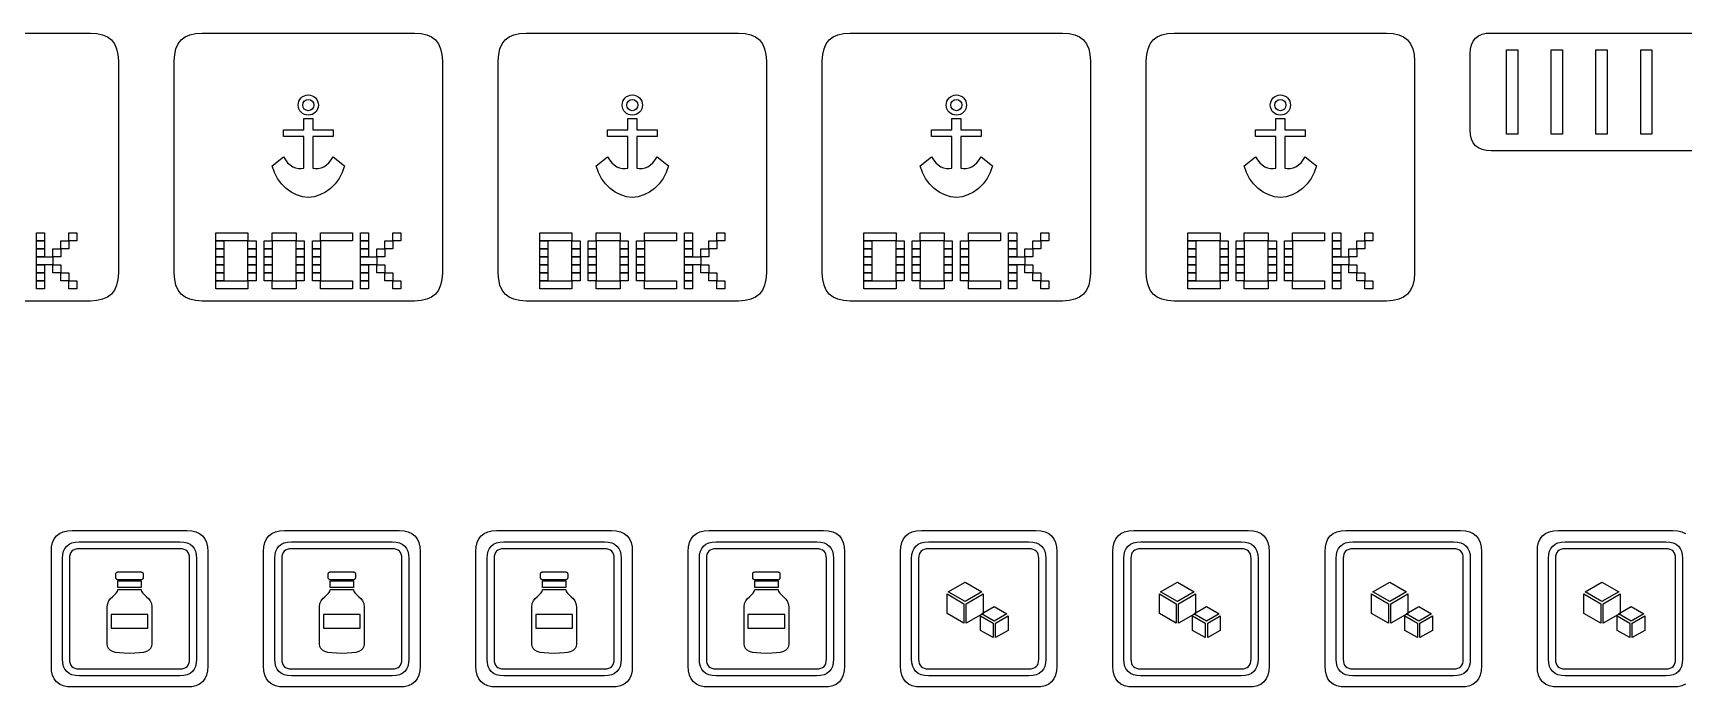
# Model space of a CAD drawing. Extents: x 4 to 296, y 4 to 595.
# Drawn here: x 63.5 to 181.7, y 461.3 to 508.1 of the extents above; entities that cross this region are included whole.
import ezdxf

# ---------------------------------------------------------------- set-up
doc = ezdxf.new("R2010")
doc.units = 0
doc.layers.add('CUT', color=1, linetype='CONTINUOUS')
doc.layers.add('RASTER', color=7, linetype='CONTINUOUS')

msp = doc.modelspace()

# ---------------------------------------------------------------- linework, layer by layer
at = {"layer": 'CUT'}
for points in [[(52.4, 508.148), (67.6, 508.148), (68.069, 508.117), (68.475, 508.023), (68.819, 507.867), (69.1, 507.648), (69.319, 507.367), (69.475, 507.023), (69.569, 506.617), (69.6, 506.148), (69.6, 490.948), (69.569, 490.479), (69.475, 490.073), (69.319, 489.729), (69.1, 489.448), (68.819, 489.229), (68.475, 489.073), (68.069, 488.979), (67.6, 488.948), (52.4, 488.948)], [(183.22, 499.7), (167.9, 499.7), (167.548, 499.723), (167.244, 499.794), (166.986, 499.911), (166.775, 500.075), (166.611, 500.286), (166.494, 500.544), (166.423, 500.848), (166.4, 501.2), (166.4, 506.648), (166.423, 507), (166.494, 507.304), (166.611, 507.562), (166.775, 507.773), (166.986, 507.937), (167.244, 508.054), (167.548, 508.125), (167.9, 508.148), (183.22, 508.148)], [(181.814, 461.511), (181.556, 461.394), (181.252, 461.323), (180.9, 461.3), (172.7, 461.3), (172.348, 461.323), (172.044, 461.394), (171.786, 461.511), (171.575, 461.675), (171.411, 461.886), (171.294, 462.144), (171.223, 462.448), (171.2, 462.8), (171.2, 471), (171.223, 471.352), (171.294, 471.656), (171.411, 471.914), (171.575, 472.125), (171.786, 472.289), (172.044, 472.406), (172.348, 472.477), (172.7, 472.5), (180.9, 472.5), (181.252, 472.477), (181.556, 472.406), (181.814, 472.289)]]:
    msp.add_lwpolyline(points, dxfattribs=at)
for points in [[(73.6, 506.148), (73.631, 506.617), (73.725, 507.023), (73.881, 507.367), (74.1, 507.648), (74.381, 507.867), (74.725, 508.023), (75.131, 508.117), (75.6, 508.148), (90.8, 508.148), (91.269, 508.117), (91.675, 508.023), (92.019, 507.867), (92.3, 507.648), (92.519, 507.367), (92.675, 507.023), (92.769, 506.617), (92.8, 506.148), (92.8, 490.948), (92.769, 490.479), (92.675, 490.073), (92.519, 489.729), (92.3, 489.448), (92.019, 489.229), (91.675, 489.073), (91.269, 488.979), (90.8, 488.948), (75.6, 488.948), (75.131, 488.979), (74.725, 489.073), (74.381, 489.229), (74.1, 489.448), (73.881, 489.729), (73.725, 490.073), (73.631, 490.479), (73.6, 490.948)], [(96.8, 506.148), (96.831, 506.617), (96.925, 507.023), (97.081, 507.367), (97.3, 507.648), (97.581, 507.867), (97.925, 508.023), (98.331, 508.117), (98.8, 508.148), (114, 508.148), (114.469, 508.117), (114.875, 508.023), (115.219, 507.867), (115.5, 507.648), (115.719, 507.367), (115.875, 507.023), (115.969, 506.617), (116, 506.148), (116, 490.948), (115.969, 490.479), (115.875, 490.073), (115.719, 489.729), (115.5, 489.448), (115.219, 489.229), (114.875, 489.073), (114.469, 488.979), (114, 488.948), (98.8, 488.948), (98.331, 488.979), (97.925, 489.073), (97.581, 489.229), (97.3, 489.448), (97.081, 489.729), (96.925, 490.073), (96.831, 490.479), (96.8, 490.948)], [(120, 506.148), (120.031, 506.617), (120.125, 507.023), (120.281, 507.367), (120.5, 507.648), (120.781, 507.867), (121.125, 508.023), (121.531, 508.117), (122, 508.148), (137.2, 508.148), (137.669, 508.117), (138.075, 508.023), (138.419, 507.867), (138.7, 507.648), (138.919, 507.367), (139.075, 507.023), (139.169, 506.617), (139.2, 506.148), (139.2, 490.948), (139.169, 490.479), (139.075, 490.073), (138.919, 489.729), (138.7, 489.448), (138.419, 489.229), (138.075, 489.073), (137.669, 488.979), (137.2, 488.948), (122, 488.948), (121.531, 488.979), (121.125, 489.073), (120.781, 489.229), (120.5, 489.448), (120.281, 489.729), (120.125, 490.073), (120.031, 490.479), (120, 490.948)], [(143.2, 506.148), (143.231, 506.617), (143.325, 507.023), (143.481, 507.367), (143.7, 507.648), (143.981, 507.867), (144.325, 508.023), (144.731, 508.117), (145.2, 508.148), (160.4, 508.148), (160.869, 508.117), (161.275, 508.023), (161.619, 507.867), (161.9, 507.648), (162.119, 507.367), (162.275, 507.023), (162.369, 506.617), (162.4, 506.148), (162.4, 490.948), (162.369, 490.479), (162.275, 490.073), (162.119, 489.729), (161.9, 489.448), (161.619, 489.229), (161.275, 489.073), (160.869, 488.979), (160.4, 488.948), (145.2, 488.948), (144.731, 488.979), (144.325, 489.073), (143.981, 489.229), (143.7, 489.448), (143.481, 489.729), (143.325, 490.073), (143.231, 490.479), (143.2, 490.948)], [(64.8, 471), (64.823, 471.352), (64.894, 471.656), (65.011, 471.914), (65.175, 472.125), (65.386, 472.289), (65.644, 472.406), (65.948, 472.477), (66.3, 472.5), (74.5, 472.5), (74.852, 472.477), (75.156, 472.406), (75.414, 472.289), (75.625, 472.125), (75.789, 471.914), (75.906, 471.656), (75.977, 471.352), (76, 471), (76, 462.8), (75.977, 462.448), (75.906, 462.144), (75.789, 461.886), (75.625, 461.675), (75.414, 461.511), (75.156, 461.394), (74.852, 461.323), (74.5, 461.3), (66.3, 461.3), (65.948, 461.323), (65.644, 461.394), (65.386, 461.511), (65.175, 461.675), (65.011, 461.886), (64.894, 462.144), (64.823, 462.448), (64.8, 462.8)], [(80, 471), (80.023, 471.352), (80.094, 471.656), (80.211, 471.914), (80.375, 472.125), (80.586, 472.289), (80.844, 472.406), (81.148, 472.477), (81.5, 472.5), (89.7, 472.5), (90.052, 472.477), (90.356, 472.406), (90.614, 472.289), (90.825, 472.125), (90.989, 471.914), (91.106, 471.656), (91.177, 471.352), (91.2, 471), (91.2, 462.8), (91.177, 462.448), (91.106, 462.144), (90.989, 461.886), (90.825, 461.675), (90.614, 461.511), (90.356, 461.394), (90.052, 461.323), (89.7, 461.3), (81.5, 461.3), (81.148, 461.323), (80.844, 461.394), (80.586, 461.511), (80.375, 461.675), (80.211, 461.886), (80.094, 462.144), (80.023, 462.448), (80, 462.8)], [(95.2, 471), (95.223, 471.352), (95.294, 471.656), (95.411, 471.914), (95.575, 472.125), (95.786, 472.289), (96.044, 472.406), (96.348, 472.477), (96.7, 472.5), (104.9, 472.5), (105.252, 472.477), (105.556, 472.406), (105.814, 472.289), (106.025, 472.125), (106.189, 471.914), (106.306, 471.656), (106.377, 471.352), (106.4, 471), (106.4, 462.8), (106.377, 462.448), (106.306, 462.144), (106.189, 461.886), (106.025, 461.675), (105.814, 461.511), (105.556, 461.394), (105.252, 461.323), (104.9, 461.3), (96.7, 461.3), (96.348, 461.323), (96.044, 461.394), (95.786, 461.511), (95.575, 461.675), (95.411, 461.886), (95.294, 462.144), (95.223, 462.448), (95.2, 462.8)], [(110.4, 471), (110.423, 471.352), (110.494, 471.656), (110.611, 471.914), (110.775, 472.125), (110.986, 472.289), (111.244, 472.406), (111.548, 472.477), (111.9, 472.5), (120.1, 472.5), (120.452, 472.477), (120.756, 472.406), (121.014, 472.289), (121.225, 472.125), (121.389, 471.914), (121.506, 471.656), (121.577, 471.352), (121.6, 471), (121.6, 462.8), (121.577, 462.448), (121.506, 462.144), (121.389, 461.886), (121.225, 461.675), (121.014, 461.511), (120.756, 461.394), (120.452, 461.323), (120.1, 461.3), (111.9, 461.3), (111.548, 461.323), (111.244, 461.394), (110.986, 461.511), (110.775, 461.675), (110.611, 461.886), (110.494, 462.144), (110.423, 462.448), (110.4, 462.8)], [(125.6, 471), (125.623, 471.352), (125.694, 471.656), (125.811, 471.914), (125.975, 472.125), (126.186, 472.289), (126.444, 472.406), (126.748, 472.477), (127.1, 472.5), (135.3, 472.5), (135.652, 472.477), (135.956, 472.406), (136.214, 472.289), (136.425, 472.125), (136.589, 471.914), (136.706, 471.656), (136.777, 471.352), (136.8, 471), (136.8, 462.8), (136.777, 462.448), (136.706, 462.144), (136.589, 461.886), (136.425, 461.675), (136.214, 461.511), (135.956, 461.394), (135.652, 461.323), (135.3, 461.3), (127.1, 461.3), (126.748, 461.323), (126.444, 461.394), (126.186, 461.511), (125.975, 461.675), (125.811, 461.886), (125.694, 462.144), (125.623, 462.448), (125.6, 462.8)], [(140.8, 471), (140.823, 471.352), (140.894, 471.656), (141.011, 471.914), (141.175, 472.125), (141.386, 472.289), (141.644, 472.406), (141.948, 472.477), (142.3, 472.5), (150.5, 472.5), (150.852, 472.477), (151.156, 472.406), (151.414, 472.289), (151.625, 472.125), (151.789, 471.914), (151.906, 471.656), (151.977, 471.352), (152, 471), (152, 462.8), (151.977, 462.448), (151.906, 462.144), (151.789, 461.886), (151.625, 461.675), (151.414, 461.511), (151.156, 461.394), (150.852, 461.323), (150.5, 461.3), (142.3, 461.3), (141.948, 461.323), (141.644, 461.394), (141.386, 461.511), (141.175, 461.675), (141.011, 461.886), (140.894, 462.144), (140.823, 462.448), (140.8, 462.8)], [(156, 471), (156.023, 471.352), (156.094, 471.656), (156.211, 471.914), (156.375, 472.125), (156.586, 472.289), (156.844, 472.406), (157.148, 472.477), (157.5, 472.5), (165.7, 472.5), (166.052, 472.477), (166.356, 472.406), (166.614, 472.289), (166.825, 472.125), (166.989, 471.914), (167.106, 471.656), (167.177, 471.352), (167.2, 471), (167.2, 462.8), (167.177, 462.448), (167.106, 462.144), (166.989, 461.886), (166.825, 461.675), (166.614, 461.511), (166.356, 461.394), (166.052, 461.323), (165.7, 461.3), (157.5, 461.3), (157.148, 461.323), (156.844, 461.394), (156.586, 461.511), (156.375, 461.675), (156.211, 461.886), (156.094, 462.144), (156.023, 462.448), (156, 462.8)]]:
    msp.add_lwpolyline(points, close=True, dxfattribs=at)
at = {"layer": 'RASTER'}
for points in [[(169, 506.948), (169.8, 506.948), (169.8, 500.9), (169, 500.9)], [(172.2, 506.948), (173, 506.948), (173, 500.9), (172.2, 500.9)], [(175.4, 506.948), (176.2, 506.948), (176.2, 500.9), (175.4, 500.9)], [(178.6, 506.948), (179.4, 506.948), (179.4, 500.9), (178.6, 500.9)], [(82.877, 502.019), (83.523, 502.019), (83.523, 501.213), (84.974, 501.213), (84.974, 500.729), (83.523, 500.729), (83.523, 498.471), (83.711, 498.433), (83.908, 498.438), (84.109, 498.485), (84.309, 498.572), (84.501, 498.696), (84.679, 498.857), (84.839, 499.051), (84.974, 499.278), (85.78, 498.632), (85.623, 498.165), (85.4, 497.735), (85.12, 497.351), (84.793, 497.02), (84.428, 496.749), (84.034, 496.546), (83.622, 496.419), (83.2, 496.375), (82.778, 496.419), (82.366, 496.546), (81.972, 496.749), (81.607, 497.02), (81.28, 497.351), (81, 497.735), (80.777, 498.165), (80.62, 498.632), (81.426, 499.278), (81.561, 499.051), (81.721, 498.857), (81.899, 498.696), (82.091, 498.572), (82.291, 498.485), (82.492, 498.438), (82.689, 498.433), (82.877, 498.471), (82.877, 500.729), (81.426, 500.729), (81.426, 501.213), (82.877, 501.213)], [(106.077, 502.019), (106.723, 502.019), (106.723, 501.213), (108.174, 501.213), (108.174, 500.729), (106.723, 500.729), (106.723, 498.471), (106.911, 498.433), (107.108, 498.438), (107.309, 498.485), (107.509, 498.572), (107.701, 498.696), (107.879, 498.857), (108.039, 499.051), (108.174, 499.278), (108.98, 498.632), (108.823, 498.165), (108.6, 497.735), (108.32, 497.351), (107.993, 497.02), (107.628, 496.749), (107.234, 496.546), (106.822, 496.419), (106.4, 496.375), (105.978, 496.419), (105.566, 496.546), (105.172, 496.749), (104.807, 497.02), (104.48, 497.351), (104.2, 497.735), (103.977, 498.165), (103.82, 498.632), (104.626, 499.278), (104.761, 499.051), (104.921, 498.857), (105.099, 498.696), (105.291, 498.572), (105.491, 498.485), (105.692, 498.438), (105.889, 498.433), (106.077, 498.471), (106.077, 500.729), (104.626, 500.729), (104.626, 501.213), (106.077, 501.213)], [(129.277, 502.019), (129.923, 502.019), (129.923, 501.213), (131.374, 501.213), (131.374, 500.729), (129.923, 500.729), (129.923, 498.471), (130.111, 498.433), (130.308, 498.438), (130.509, 498.485), (130.709, 498.572), (130.901, 498.696), (131.079, 498.857), (131.239, 499.051), (131.374, 499.278), (132.18, 498.632), (132.023, 498.165), (131.8, 497.735), (131.52, 497.351), (131.193, 497.02), (130.828, 496.749), (130.434, 496.546), (130.022, 496.419), (129.6, 496.375), (129.178, 496.419), (128.766, 496.546), (128.372, 496.749), (128.007, 497.02), (127.68, 497.351), (127.4, 497.735), (127.177, 498.165), (127.02, 498.632), (127.826, 499.278), (127.961, 499.051), (128.121, 498.857), (128.299, 498.696), (128.491, 498.572), (128.691, 498.485), (128.892, 498.438), (129.089, 498.433), (129.277, 498.471), (129.277, 500.729), (127.826, 500.729), (127.826, 501.213), (129.277, 501.213)], [(152.477, 502.019), (153.123, 502.019), (153.123, 501.213), (154.574, 501.213), (154.574, 500.729), (153.123, 500.729), (153.123, 498.471), (153.311, 498.433), (153.508, 498.438), (153.709, 498.485), (153.909, 498.572), (154.101, 498.696), (154.279, 498.857), (154.439, 499.051), (154.574, 499.278), (155.38, 498.632), (155.223, 498.165), (155, 497.735), (154.72, 497.351), (154.393, 497.02), (154.028, 496.749), (153.634, 496.546), (153.222, 496.419), (152.8, 496.375), (152.378, 496.419), (151.966, 496.546), (151.572, 496.749), (151.207, 497.02), (150.88, 497.351), (150.6, 497.735), (150.377, 498.165), (150.22, 498.632), (151.026, 499.278), (151.161, 499.051), (151.321, 498.857), (151.499, 498.696), (151.691, 498.572), (151.891, 498.485), (152.092, 498.438), (152.289, 498.433), (152.477, 498.471), (152.477, 500.729), (151.026, 500.729), (151.026, 501.213), (152.477, 501.213)], [(63.744, 493.844), (64.32, 493.844), (64.32, 493.268), (63.744, 493.268)], [(63.744, 493.268), (64.32, 493.268), (64.32, 492.692), (63.744, 492.692)], [(65.472, 493.268), (66.048, 493.268), (66.048, 492.692), (65.472, 492.692)], [(66.048, 493.844), (66.624, 493.844), (66.624, 493.268), (66.048, 493.268)], [(76.576, 493.844), (78.88, 493.844), (78.88, 493.268), (76.576, 493.268)], [(76.576, 493.268), (77.152, 493.268), (77.152, 492.692), (76.576, 492.692)], [(78.88, 493.268), (79.456, 493.268), (79.456, 492.692), (78.88, 492.692)], [(80.032, 493.268), (80.608, 493.268), (80.608, 492.692), (80.032, 492.692)], [(80.608, 493.844), (82.336, 493.844), (82.336, 493.268), (80.608, 493.268)], [(82.336, 493.268), (82.912, 493.268), (82.912, 492.692), (82.336, 492.692)], [(83.488, 493.268), (84.064, 493.268), (84.064, 492.692), (83.488, 492.692)], [(84.064, 493.844), (86.368, 493.844), (86.368, 493.268), (84.064, 493.268)], [(86.944, 493.844), (87.52, 493.844), (87.52, 493.268), (86.944, 493.268)], [(86.944, 493.268), (87.52, 493.268), (87.52, 492.692), (86.944, 492.692)], [(88.672, 493.268), (89.248, 493.268), (89.248, 492.692), (88.672, 492.692)], [(89.248, 493.844), (89.824, 493.844), (89.824, 493.268), (89.248, 493.268)], [(99.776, 493.844), (102.08, 493.844), (102.08, 493.268), (99.776, 493.268)], [(99.776, 493.268), (100.352, 493.268), (100.352, 492.692), (99.776, 492.692)], [(102.08, 493.268), (102.656, 493.268), (102.656, 492.692), (102.08, 492.692)], [(103.232, 493.268), (103.808, 493.268), (103.808, 492.692), (103.232, 492.692)], [(103.808, 493.844), (105.536, 493.844), (105.536, 493.268), (103.808, 493.268)], [(105.536, 493.268), (106.112, 493.268), (106.112, 492.692), (105.536, 492.692)], [(106.688, 493.268), (107.264, 493.268), (107.264, 492.692), (106.688, 492.692)], [(107.264, 493.844), (109.568, 493.844), (109.568, 493.268), (107.264, 493.268)], [(110.144, 493.844), (110.72, 493.844), (110.72, 493.268), (110.144, 493.268)], [(110.144, 493.268), (110.72, 493.268), (110.72, 492.692), (110.144, 492.692)], [(111.872, 493.268), (112.448, 493.268), (112.448, 492.692), (111.872, 492.692)], [(112.448, 493.844), (113.024, 493.844), (113.024, 493.268), (112.448, 493.268)], [(122.976, 493.844), (125.28, 493.844), (125.28, 493.268), (122.976, 493.268)], [(122.976, 493.268), (123.552, 493.268), (123.552, 492.692), (122.976, 492.692)], [(125.28, 493.268), (125.856, 493.268), (125.856, 492.692), (125.28, 492.692)], [(126.432, 493.268), (127.008, 493.268), (127.008, 492.692), (126.432, 492.692)], [(127.008, 493.844), (128.736, 493.844), (128.736, 493.268), (127.008, 493.268)], [(128.736, 493.268), (129.312, 493.268), (129.312, 492.692), (128.736, 492.692)], [(129.888, 493.268), (130.464, 493.268), (130.464, 492.692), (129.888, 492.692)], [(130.464, 493.844), (132.768, 493.844), (132.768, 493.268), (130.464, 493.268)], [(133.344, 493.844), (133.92, 493.844), (133.92, 493.268), (133.344, 493.268)], [(133.344, 493.268), (133.92, 493.268), (133.92, 492.692), (133.344, 492.692)], [(135.072, 493.268), (135.648, 493.268), (135.648, 492.692), (135.072, 492.692)], [(135.648, 493.844), (136.224, 493.844), (136.224, 493.268), (135.648, 493.268)], [(146.176, 493.844), (148.48, 493.844), (148.48, 493.268), (146.176, 493.268)], [(146.176, 493.268), (146.752, 493.268), (146.752, 492.692), (146.176, 492.692)], [(148.48, 493.268), (149.056, 493.268), (149.056, 492.692), (148.48, 492.692)], [(149.632, 493.268), (150.208, 493.268), (150.208, 492.692), (149.632, 492.692)], [(150.208, 493.844), (151.936, 493.844), (151.936, 493.268), (150.208, 493.268)], [(151.936, 493.268), (152.512, 493.268), (152.512, 492.692), (151.936, 492.692)], [(153.088, 493.268), (153.664, 493.268), (153.664, 492.692), (153.088, 492.692)], [(153.664, 493.844), (155.968, 493.844), (155.968, 493.268), (153.664, 493.268)], [(156.544, 493.844), (157.12, 493.844), (157.12, 493.268), (156.544, 493.268)], [(156.544, 493.268), (157.12, 493.268), (157.12, 492.692), (156.544, 492.692)], [(158.272, 493.268), (158.848, 493.268), (158.848, 492.692), (158.272, 492.692)], [(158.848, 493.844), (159.424, 493.844), (159.424, 493.268), (158.848, 493.268)], [(63.744, 492.692), (64.32, 492.692), (64.32, 492.116), (63.744, 492.116)], [(63.744, 492.116), (64.896, 492.116), (64.896, 491.54), (63.744, 491.54)], [(64.896, 492.692), (65.472, 492.692), (65.472, 492.116), (64.896, 492.116)], [(76.576, 492.692), (77.152, 492.692), (77.152, 492.116), (76.576, 492.116)], [(76.576, 492.116), (77.152, 492.116), (77.152, 491.54), (76.576, 491.54)], [(78.88, 492.692), (79.456, 492.692), (79.456, 492.116), (78.88, 492.116)], [(78.88, 492.116), (79.456, 492.116), (79.456, 491.54), (78.88, 491.54)], [(80.032, 492.692), (80.608, 492.692), (80.608, 492.116), (80.032, 492.116)], [(80.032, 492.116), (80.608, 492.116), (80.608, 491.54), (80.032, 491.54)], [(82.336, 492.692), (82.912, 492.692), (82.912, 492.116), (82.336, 492.116)], [(82.336, 492.116), (82.912, 492.116), (82.912, 491.54), (82.336, 491.54)], [(83.488, 492.692), (84.064, 492.692), (84.064, 492.116), (83.488, 492.116)], [(83.488, 492.116), (84.064, 492.116), (84.064, 491.54), (83.488, 491.54)], [(86.944, 492.692), (87.52, 492.692), (87.52, 492.116), (86.944, 492.116)], [(86.944, 492.116), (88.096, 492.116), (88.096, 491.54), (86.944, 491.54)], [(88.096, 492.692), (88.672, 492.692), (88.672, 492.116), (88.096, 492.116)], [(99.776, 492.692), (100.352, 492.692), (100.352, 492.116), (99.776, 492.116)], [(99.776, 492.116), (100.352, 492.116), (100.352, 491.54), (99.776, 491.54)], [(102.08, 492.692), (102.656, 492.692), (102.656, 492.116), (102.08, 492.116)], [(102.08, 492.116), (102.656, 492.116), (102.656, 491.54), (102.08, 491.54)], [(103.232, 492.692), (103.808, 492.692), (103.808, 492.116), (103.232, 492.116)], [(103.232, 492.116), (103.808, 492.116), (103.808, 491.54), (103.232, 491.54)], [(105.536, 492.692), (106.112, 492.692), (106.112, 492.116), (105.536, 492.116)], [(105.536, 492.116), (106.112, 492.116), (106.112, 491.54), (105.536, 491.54)], [(106.688, 492.692), (107.264, 492.692), (107.264, 492.116), (106.688, 492.116)], [(106.688, 492.116), (107.264, 492.116), (107.264, 491.54), (106.688, 491.54)], [(110.144, 492.692), (110.72, 492.692), (110.72, 492.116), (110.144, 492.116)], [(110.144, 492.116), (111.296, 492.116), (111.296, 491.54), (110.144, 491.54)], [(111.296, 492.692), (111.872, 492.692), (111.872, 492.116), (111.296, 492.116)], [(122.976, 492.692), (123.552, 492.692), (123.552, 492.116), (122.976, 492.116)], [(122.976, 492.116), (123.552, 492.116), (123.552, 491.54), (122.976, 491.54)], [(125.28, 492.692), (125.856, 492.692), (125.856, 492.116), (125.28, 492.116)], [(125.28, 492.116), (125.856, 492.116), (125.856, 491.54), (125.28, 491.54)], [(126.432, 492.692), (127.008, 492.692), (127.008, 492.116), (126.432, 492.116)], [(126.432, 492.116), (127.008, 492.116), (127.008, 491.54), (126.432, 491.54)], [(128.736, 492.692), (129.312, 492.692), (129.312, 492.116), (128.736, 492.116)], [(128.736, 492.116), (129.312, 492.116), (129.312, 491.54), (128.736, 491.54)], [(129.888, 492.692), (130.464, 492.692), (130.464, 492.116), (129.888, 492.116)], [(129.888, 492.116), (130.464, 492.116), (130.464, 491.54), (129.888, 491.54)], [(133.344, 492.692), (133.92, 492.692), (133.92, 492.116), (133.344, 492.116)], [(133.344, 492.116), (134.496, 492.116), (134.496, 491.54), (133.344, 491.54)], [(134.496, 492.692), (135.072, 492.692), (135.072, 492.116), (134.496, 492.116)], [(146.176, 492.692), (146.752, 492.692), (146.752, 492.116), (146.176, 492.116)], [(146.176, 492.116), (146.752, 492.116), (146.752, 491.54), (146.176, 491.54)], [(148.48, 492.692), (149.056, 492.692), (149.056, 492.116), (148.48, 492.116)], [(148.48, 492.116), (149.056, 492.116), (149.056, 491.54), (148.48, 491.54)], [(149.632, 492.692), (150.208, 492.692), (150.208, 492.116), (149.632, 492.116)], [(149.632, 492.116), (150.208, 492.116), (150.208, 491.54), (149.632, 491.54)], [(151.936, 492.692), (152.512, 492.692), (152.512, 492.116), (151.936, 492.116)], [(151.936, 492.116), (152.512, 492.116), (152.512, 491.54), (151.936, 491.54)], [(153.088, 492.692), (153.664, 492.692), (153.664, 492.116), (153.088, 492.116)], [(153.088, 492.116), (153.664, 492.116), (153.664, 491.54), (153.088, 491.54)], [(156.544, 492.692), (157.12, 492.692), (157.12, 492.116), (156.544, 492.116)], [(156.544, 492.116), (157.696, 492.116), (157.696, 491.54), (156.544, 491.54)], [(157.696, 492.692), (158.272, 492.692), (158.272, 492.116), (157.696, 492.116)], [(63.744, 491.54), (64.32, 491.54), (64.32, 490.964), (63.744, 490.964)], [(63.744, 490.964), (64.32, 490.964), (64.32, 490.388), (63.744, 490.388)], [(64.896, 491.54), (65.472, 491.54), (65.472, 490.964), (64.896, 490.964)], [(65.472, 490.964), (66.048, 490.964), (66.048, 490.388), (65.472, 490.388)], [(76.576, 491.54), (77.152, 491.54), (77.152, 490.964), (76.576, 490.964)], [(76.576, 490.964), (77.152, 490.964), (77.152, 490.388), (76.576, 490.388)], [(78.88, 491.54), (79.456, 491.54), (79.456, 490.964), (78.88, 490.964)], [(78.88, 490.964), (79.456, 490.964), (79.456, 490.388), (78.88, 490.388)], [(80.032, 491.54), (80.608, 491.54), (80.608, 490.964), (80.032, 490.964)], [(80.032, 490.964), (80.608, 490.964), (80.608, 490.388), (80.032, 490.388)], [(82.336, 491.54), (82.912, 491.54), (82.912, 490.964), (82.336, 490.964)], [(82.336, 490.964), (82.912, 490.964), (82.912, 490.388), (82.336, 490.388)], [(83.488, 491.54), (84.064, 491.54), (84.064, 490.964), (83.488, 490.964)], [(83.488, 490.964), (84.064, 490.964), (84.064, 490.388), (83.488, 490.388)], [(86.944, 491.54), (87.52, 491.54), (87.52, 490.964), (86.944, 490.964)], [(86.944, 490.964), (87.52, 490.964), (87.52, 490.388), (86.944, 490.388)], [(88.096, 491.54), (88.672, 491.54), (88.672, 490.964), (88.096, 490.964)], [(88.672, 490.964), (89.248, 490.964), (89.248, 490.388), (88.672, 490.388)], [(99.776, 491.54), (100.352, 491.54), (100.352, 490.964), (99.776, 490.964)], [(99.776, 490.964), (100.352, 490.964), (100.352, 490.388), (99.776, 490.388)], [(102.08, 491.54), (102.656, 491.54), (102.656, 490.964), (102.08, 490.964)], [(102.08, 490.964), (102.656, 490.964), (102.656, 490.388), (102.08, 490.388)], [(103.232, 491.54), (103.808, 491.54), (103.808, 490.964), (103.232, 490.964)], [(103.232, 490.964), (103.808, 490.964), (103.808, 490.388), (103.232, 490.388)], [(105.536, 491.54), (106.112, 491.54), (106.112, 490.964), (105.536, 490.964)], [(105.536, 490.964), (106.112, 490.964), (106.112, 490.388), (105.536, 490.388)], [(106.688, 491.54), (107.264, 491.54), (107.264, 490.964), (106.688, 490.964)], [(106.688, 490.964), (107.264, 490.964), (107.264, 490.388), (106.688, 490.388)], [(110.144, 491.54), (110.72, 491.54), (110.72, 490.964), (110.144, 490.964)], [(110.144, 490.964), (110.72, 490.964), (110.72, 490.388), (110.144, 490.388)], [(111.296, 491.54), (111.872, 491.54), (111.872, 490.964), (111.296, 490.964)], [(111.872, 490.964), (112.448, 490.964), (112.448, 490.388), (111.872, 490.388)], [(122.976, 491.54), (123.552, 491.54), (123.552, 490.964), (122.976, 490.964)], [(122.976, 490.964), (123.552, 490.964), (123.552, 490.388), (122.976, 490.388)], [(125.28, 491.54), (125.856, 491.54), (125.856, 490.964), (125.28, 490.964)], [(125.28, 490.964), (125.856, 490.964), (125.856, 490.388), (125.28, 490.388)], [(126.432, 491.54), (127.008, 491.54), (127.008, 490.964), (126.432, 490.964)], [(126.432, 490.964), (127.008, 490.964), (127.008, 490.388), (126.432, 490.388)], [(128.736, 491.54), (129.312, 491.54), (129.312, 490.964), (128.736, 490.964)], [(128.736, 490.964), (129.312, 490.964), (129.312, 490.388), (128.736, 490.388)], [(129.888, 491.54), (130.464, 491.54), (130.464, 490.964), (129.888, 490.964)], [(129.888, 490.964), (130.464, 490.964), (130.464, 490.388), (129.888, 490.388)], [(133.344, 491.54), (133.92, 491.54), (133.92, 490.964), (133.344, 490.964)], [(133.344, 490.964), (133.92, 490.964), (133.92, 490.388), (133.344, 490.388)], [(134.496, 491.54), (135.072, 491.54), (135.072, 490.964), (134.496, 490.964)], [(135.072, 490.964), (135.648, 490.964), (135.648, 490.388), (135.072, 490.388)], [(146.176, 491.54), (146.752, 491.54), (146.752, 490.964), (146.176, 490.964)], [(146.176, 490.964), (146.752, 490.964), (146.752, 490.388), (146.176, 490.388)], [(148.48, 491.54), (149.056, 491.54), (149.056, 490.964), (148.48, 490.964)], [(148.48, 490.964), (149.056, 490.964), (149.056, 490.388), (148.48, 490.388)], [(149.632, 491.54), (150.208, 491.54), (150.208, 490.964), (149.632, 490.964)], [(149.632, 490.964), (150.208, 490.964), (150.208, 490.388), (149.632, 490.388)], [(151.936, 491.54), (152.512, 491.54), (152.512, 490.964), (151.936, 490.964)], [(151.936, 490.964), (152.512, 490.964), (152.512, 490.388), (151.936, 490.388)], [(153.088, 491.54), (153.664, 491.54), (153.664, 490.964), (153.088, 490.964)], [(153.088, 490.964), (153.664, 490.964), (153.664, 490.388), (153.088, 490.388)], [(156.544, 491.54), (157.12, 491.54), (157.12, 490.964), (156.544, 490.964)], [(156.544, 490.964), (157.12, 490.964), (157.12, 490.388), (156.544, 490.388)], [(157.696, 491.54), (158.272, 491.54), (158.272, 490.964), (157.696, 490.964)], [(158.272, 490.964), (158.848, 490.964), (158.848, 490.388), (158.272, 490.388)], [(63.744, 490.388), (64.32, 490.388), (64.32, 489.812), (63.744, 489.812)], [(66.048, 490.388), (66.624, 490.388), (66.624, 489.812), (66.048, 489.812)], [(76.576, 490.388), (78.88, 490.388), (78.88, 489.812), (76.576, 489.812)], [(80.608, 490.388), (82.336, 490.388), (82.336, 489.812), (80.608, 489.812)], [(84.064, 490.388), (86.368, 490.388), (86.368, 489.812), (84.064, 489.812)], [(86.944, 490.388), (87.52, 490.388), (87.52, 489.812), (86.944, 489.812)], [(89.248, 490.388), (89.824, 490.388), (89.824, 489.812), (89.248, 489.812)], [(99.776, 490.388), (102.08, 490.388), (102.08, 489.812), (99.776, 489.812)], [(103.808, 490.388), (105.536, 490.388), (105.536, 489.812), (103.808, 489.812)], [(107.264, 490.388), (109.568, 490.388), (109.568, 489.812), (107.264, 489.812)], [(110.144, 490.388), (110.72, 490.388), (110.72, 489.812), (110.144, 489.812)], [(112.448, 490.388), (113.024, 490.388), (113.024, 489.812), (112.448, 489.812)], [(122.976, 490.388), (125.28, 490.388), (125.28, 489.812), (122.976, 489.812)], [(127.008, 490.388), (128.736, 490.388), (128.736, 489.812), (127.008, 489.812)], [(130.464, 490.388), (132.768, 490.388), (132.768, 489.812), (130.464, 489.812)], [(133.344, 490.388), (133.92, 490.388), (133.92, 489.812), (133.344, 489.812)], [(135.648, 490.388), (136.224, 490.388), (136.224, 489.812), (135.648, 489.812)], [(146.176, 490.388), (148.48, 490.388), (148.48, 489.812), (146.176, 489.812)], [(150.208, 490.388), (151.936, 490.388), (151.936, 489.812), (150.208, 489.812)], [(153.664, 490.388), (155.968, 490.388), (155.968, 489.812), (153.664, 489.812)], [(156.544, 490.388), (157.12, 490.388), (157.12, 489.812), (156.544, 489.812)], [(158.848, 490.388), (159.424, 490.388), (159.424, 489.812), (158.848, 489.812)], [(65.6, 470.5), (65.619, 470.781), (65.675, 471.025), (65.769, 471.231), (65.9, 471.4), (66.069, 471.531), (66.275, 471.625), (66.519, 471.681), (66.8, 471.7), (74, 471.7), (74.281, 471.681), (74.525, 471.625), (74.731, 471.531), (74.9, 471.4), (75.031, 471.231), (75.125, 471.025), (75.181, 470.781), (75.2, 470.5), (75.2, 463.3), (75.181, 463.019), (75.125, 462.775), (75.031, 462.569), (74.9, 462.4), (74.731, 462.269), (74.525, 462.175), (74.281, 462.119), (74, 462.1), (66.8, 462.1), (66.519, 462.119), (66.275, 462.175), (66.069, 462.269), (65.9, 462.4), (65.769, 462.569), (65.675, 462.775), (65.619, 463.019), (65.6, 463.3)], [(80.8, 470.5), (80.819, 470.781), (80.875, 471.025), (80.969, 471.231), (81.1, 471.4), (81.269, 471.531), (81.475, 471.625), (81.719, 471.681), (82, 471.7), (89.2, 471.7), (89.481, 471.681), (89.725, 471.625), (89.931, 471.531), (90.1, 471.4), (90.231, 471.231), (90.325, 471.025), (90.381, 470.781), (90.4, 470.5), (90.4, 463.3), (90.381, 463.019), (90.325, 462.775), (90.231, 462.569), (90.1, 462.4), (89.931, 462.269), (89.725, 462.175), (89.481, 462.119), (89.2, 462.1), (82, 462.1), (81.719, 462.119), (81.475, 462.175), (81.269, 462.269), (81.1, 462.4), (80.969, 462.569), (80.875, 462.775), (80.819, 463.019), (80.8, 463.3)], [(96, 470.5), (96.019, 470.781), (96.075, 471.025), (96.169, 471.231), (96.3, 471.4), (96.469, 471.531), (96.675, 471.625), (96.919, 471.681), (97.2, 471.7), (104.4, 471.7), (104.681, 471.681), (104.925, 471.625), (105.131, 471.531), (105.3, 471.4), (105.431, 471.231), (105.525, 471.025), (105.581, 470.781), (105.6, 470.5), (105.6, 463.3), (105.581, 463.019), (105.525, 462.775), (105.431, 462.569), (105.3, 462.4), (105.131, 462.269), (104.925, 462.175), (104.681, 462.119), (104.4, 462.1), (97.2, 462.1), (96.919, 462.119), (96.675, 462.175), (96.469, 462.269), (96.3, 462.4), (96.169, 462.569), (96.075, 462.775), (96.019, 463.019), (96, 463.3)], [(111.2, 470.5), (111.219, 470.781), (111.275, 471.025), (111.369, 471.231), (111.5, 471.4), (111.669, 471.531), (111.875, 471.625), (112.119, 471.681), (112.4, 471.7), (119.6, 471.7), (119.881, 471.681), (120.125, 471.625), (120.331, 471.531), (120.5, 471.4), (120.631, 471.231), (120.725, 471.025), (120.781, 470.781), (120.8, 470.5), (120.8, 463.3), (120.781, 463.019), (120.725, 462.775), (120.631, 462.569), (120.5, 462.4), (120.331, 462.269), (120.125, 462.175), (119.881, 462.119), (119.6, 462.1), (112.4, 462.1), (112.119, 462.119), (111.875, 462.175), (111.669, 462.269), (111.5, 462.4), (111.369, 462.569), (111.275, 462.775), (111.219, 463.019), (111.2, 463.3)], [(126.4, 470.5), (126.419, 470.781), (126.475, 471.025), (126.569, 471.231), (126.7, 471.4), (126.869, 471.531), (127.075, 471.625), (127.319, 471.681), (127.6, 471.7), (134.8, 471.7), (135.081, 471.681), (135.325, 471.625), (135.531, 471.531), (135.7, 471.4), (135.831, 471.231), (135.925, 471.025), (135.981, 470.781), (136, 470.5), (136, 463.3), (135.981, 463.019), (135.925, 462.775), (135.831, 462.569), (135.7, 462.4), (135.531, 462.269), (135.325, 462.175), (135.081, 462.119), (134.8, 462.1), (127.6, 462.1), (127.319, 462.119), (127.075, 462.175), (126.869, 462.269), (126.7, 462.4), (126.569, 462.569), (126.475, 462.775), (126.419, 463.019), (126.4, 463.3)], [(141.6, 470.5), (141.619, 470.781), (141.675, 471.025), (141.769, 471.231), (141.9, 471.4), (142.069, 471.531), (142.275, 471.625), (142.519, 471.681), (142.8, 471.7), (150, 471.7), (150.281, 471.681), (150.525, 471.625), (150.731, 471.531), (150.9, 471.4), (151.031, 471.231), (151.125, 471.025), (151.181, 470.781), (151.2, 470.5), (151.2, 463.3), (151.181, 463.019), (151.125, 462.775), (151.031, 462.569), (150.9, 462.4), (150.731, 462.269), (150.525, 462.175), (150.281, 462.119), (150, 462.1), (142.8, 462.1), (142.519, 462.119), (142.275, 462.175), (142.069, 462.269), (141.9, 462.4), (141.769, 462.569), (141.675, 462.775), (141.619, 463.019), (141.6, 463.3)], [(156.8, 470.5), (156.819, 470.781), (156.875, 471.025), (156.969, 471.231), (157.1, 471.4), (157.269, 471.531), (157.475, 471.625), (157.719, 471.681), (158, 471.7), (165.2, 471.7), (165.481, 471.681), (165.725, 471.625), (165.931, 471.531), (166.1, 471.4), (166.231, 471.231), (166.325, 471.025), (166.381, 470.781), (166.4, 470.5), (166.4, 463.3), (166.381, 463.019), (166.325, 462.775), (166.231, 462.569), (166.1, 462.4), (165.931, 462.269), (165.725, 462.175), (165.481, 462.119), (165.2, 462.1), (158, 462.1), (157.719, 462.119), (157.475, 462.175), (157.269, 462.269), (157.1, 462.4), (156.969, 462.569), (156.875, 462.775), (156.819, 463.019), (156.8, 463.3)], [(172, 470.5), (172.019, 470.781), (172.075, 471.025), (172.169, 471.231), (172.3, 471.4), (172.469, 471.531), (172.675, 471.625), (172.919, 471.681), (173.2, 471.7), (180.4, 471.7), (180.681, 471.681), (180.925, 471.625), (181.131, 471.531), (181.3, 471.4), (181.431, 471.231), (181.525, 471.025), (181.581, 470.781), (181.6, 470.5), (181.6, 463.3), (181.581, 463.019), (181.525, 462.775), (181.431, 462.569), (181.3, 462.4), (181.131, 462.269), (180.925, 462.175), (180.681, 462.119), (180.4, 462.1), (173.2, 462.1), (172.919, 462.119), (172.675, 462.175), (172.469, 462.269), (172.3, 462.4), (172.169, 462.569), (172.075, 462.775), (172.019, 463.019), (172, 463.3)], [(66.1, 470.5), (66.1, 463.3), (66.111, 463.136), (66.144, 462.994), (66.198, 462.873), (66.275, 462.775), (66.373, 462.698), (66.494, 462.644), (66.636, 462.611), (66.8, 462.6), (74, 462.6), (74.164, 462.611), (74.306, 462.644), (74.427, 462.698), (74.525, 462.775), (74.602, 462.873), (74.656, 462.994), (74.689, 463.136), (74.7, 463.3), (74.7, 470.5), (74.689, 470.664), (74.656, 470.806), (74.602, 470.927), (74.525, 471.025), (74.427, 471.102), (74.306, 471.156), (74.164, 471.189), (74, 471.2), (66.8, 471.2), (66.636, 471.189), (66.494, 471.156), (66.373, 471.102), (66.275, 471.025), (66.198, 470.927), (66.144, 470.806), (66.111, 470.664), (66.1, 470.5)], [(81.3, 470.5), (81.3, 463.3), (81.311, 463.136), (81.344, 462.994), (81.398, 462.873), (81.475, 462.775), (81.573, 462.698), (81.694, 462.644), (81.836, 462.611), (82, 462.6), (89.2, 462.6), (89.364, 462.611), (89.506, 462.644), (89.627, 462.698), (89.725, 462.775), (89.802, 462.873), (89.856, 462.994), (89.889, 463.136), (89.9, 463.3), (89.9, 470.5), (89.889, 470.664), (89.856, 470.806), (89.802, 470.927), (89.725, 471.025), (89.627, 471.102), (89.506, 471.156), (89.364, 471.189), (89.2, 471.2), (82, 471.2), (81.836, 471.189), (81.694, 471.156), (81.573, 471.102), (81.475, 471.025), (81.398, 470.927), (81.344, 470.806), (81.311, 470.664), (81.3, 470.5)], [(96.5, 470.5), (96.5, 463.3), (96.511, 463.136), (96.544, 462.994), (96.598, 462.873), (96.675, 462.775), (96.773, 462.698), (96.894, 462.644), (97.036, 462.611), (97.2, 462.6), (104.4, 462.6), (104.564, 462.611), (104.706, 462.644), (104.827, 462.698), (104.925, 462.775), (105.002, 462.873), (105.056, 462.994), (105.089, 463.136), (105.1, 463.3), (105.1, 470.5), (105.089, 470.664), (105.056, 470.806), (105.002, 470.927), (104.925, 471.025), (104.827, 471.102), (104.706, 471.156), (104.564, 471.189), (104.4, 471.2), (97.2, 471.2), (97.036, 471.189), (96.894, 471.156), (96.773, 471.102), (96.675, 471.025), (96.598, 470.927), (96.544, 470.806), (96.511, 470.664), (96.5, 470.5)], [(111.7, 470.5), (111.7, 463.3), (111.711, 463.136), (111.744, 462.994), (111.798, 462.873), (111.875, 462.775), (111.973, 462.698), (112.094, 462.644), (112.236, 462.611), (112.4, 462.6), (119.6, 462.6), (119.764, 462.611), (119.906, 462.644), (120.027, 462.698), (120.125, 462.775), (120.202, 462.873), (120.256, 462.994), (120.289, 463.136), (120.3, 463.3), (120.3, 470.5), (120.289, 470.664), (120.256, 470.806), (120.202, 470.927), (120.125, 471.025), (120.027, 471.102), (119.906, 471.156), (119.764, 471.189), (119.6, 471.2), (112.4, 471.2), (112.236, 471.189), (112.094, 471.156), (111.973, 471.102), (111.875, 471.025), (111.798, 470.927), (111.744, 470.806), (111.711, 470.664), (111.7, 470.5)], [(126.9, 470.5), (126.9, 463.3), (126.911, 463.136), (126.944, 462.994), (126.998, 462.873), (127.075, 462.775), (127.173, 462.698), (127.294, 462.644), (127.436, 462.611), (127.6, 462.6), (134.8, 462.6), (134.964, 462.611), (135.106, 462.644), (135.227, 462.698), (135.325, 462.775), (135.402, 462.873), (135.456, 462.994), (135.489, 463.136), (135.5, 463.3), (135.5, 470.5), (135.489, 470.664), (135.456, 470.806), (135.402, 470.927), (135.325, 471.025), (135.227, 471.102), (135.106, 471.156), (134.964, 471.189), (134.8, 471.2), (127.6, 471.2), (127.436, 471.189), (127.294, 471.156), (127.173, 471.102), (127.075, 471.025), (126.998, 470.927), (126.944, 470.806), (126.911, 470.664), (126.9, 470.5)], [(142.1, 470.5), (142.1, 463.3), (142.111, 463.136), (142.144, 462.994), (142.198, 462.873), (142.275, 462.775), (142.373, 462.698), (142.494, 462.644), (142.636, 462.611), (142.8, 462.6), (150, 462.6), (150.164, 462.611), (150.306, 462.644), (150.427, 462.698), (150.525, 462.775), (150.602, 462.873), (150.656, 462.994), (150.689, 463.136), (150.7, 463.3), (150.7, 470.5), (150.689, 470.664), (150.656, 470.806), (150.602, 470.927), (150.525, 471.025), (150.427, 471.102), (150.306, 471.156), (150.164, 471.189), (150, 471.2), (142.8, 471.2), (142.636, 471.189), (142.494, 471.156), (142.373, 471.102), (142.275, 471.025), (142.198, 470.927), (142.144, 470.806), (142.111, 470.664), (142.1, 470.5)], [(157.3, 470.5), (157.3, 463.3), (157.311, 463.136), (157.344, 462.994), (157.398, 462.873), (157.475, 462.775), (157.573, 462.698), (157.694, 462.644), (157.836, 462.611), (158, 462.6), (165.2, 462.6), (165.364, 462.611), (165.506, 462.644), (165.627, 462.698), (165.725, 462.775), (165.802, 462.873), (165.856, 462.994), (165.889, 463.136), (165.9, 463.3), (165.9, 470.5), (165.889, 470.664), (165.856, 470.806), (165.802, 470.927), (165.725, 471.025), (165.627, 471.102), (165.506, 471.156), (165.364, 471.189), (165.2, 471.2), (158, 471.2), (157.836, 471.189), (157.694, 471.156), (157.573, 471.102), (157.475, 471.025), (157.398, 470.927), (157.344, 470.806), (157.311, 470.664), (157.3, 470.5)], [(172.5, 470.5), (172.5, 463.3), (172.511, 463.136), (172.544, 462.994), (172.598, 462.873), (172.675, 462.775), (172.773, 462.698), (172.894, 462.644), (173.036, 462.611), (173.2, 462.6), (180.4, 462.6), (180.564, 462.611), (180.706, 462.644), (180.827, 462.698), (180.925, 462.775), (181.002, 462.873), (181.056, 462.994), (181.089, 463.136), (181.1, 463.3), (181.1, 470.5), (181.089, 470.664), (181.056, 470.806), (181.002, 470.927), (180.925, 471.025), (180.827, 471.102), (180.706, 471.156), (180.564, 471.189), (180.4, 471.2), (173.2, 471.2), (173.036, 471.189), (172.894, 471.156), (172.773, 471.102), (172.675, 471.025), (172.598, 470.927), (172.544, 470.806), (172.511, 470.664), (172.5, 470.5)], [(69.428, 469.4), (69.43, 469.432), (69.437, 469.461), (69.447, 469.484), (69.463, 469.504), (69.482, 469.519), (69.506, 469.53), (69.534, 469.537), (69.567, 469.539), (71.233, 469.539), (71.266, 469.537), (71.294, 469.53), (71.318, 469.519), (71.337, 469.504), (71.353, 469.484), (71.363, 469.461), (71.37, 469.432), (71.372, 469.4), (71.372, 469.122), (71.37, 469.09), (71.363, 469.061), (71.353, 469.037), (71.337, 469.018), (71.318, 469.003), (71.294, 468.992), (71.266, 468.985), (71.233, 468.983), (69.567, 468.983), (69.534, 468.985), (69.506, 468.992), (69.482, 469.003), (69.463, 469.018), (69.447, 469.037), (69.437, 469.061), (69.43, 469.09), (69.428, 469.122)], [(84.628, 469.4), (84.63, 469.432), (84.637, 469.461), (84.647, 469.484), (84.663, 469.504), (84.682, 469.519), (84.706, 469.53), (84.734, 469.537), (84.767, 469.539), (86.433, 469.539), (86.466, 469.537), (86.494, 469.53), (86.518, 469.519), (86.537, 469.504), (86.553, 469.484), (86.563, 469.461), (86.57, 469.432), (86.572, 469.4), (86.572, 469.122), (86.57, 469.09), (86.563, 469.061), (86.553, 469.037), (86.537, 469.018), (86.518, 469.003), (86.494, 468.992), (86.466, 468.985), (86.433, 468.983), (84.767, 468.983), (84.734, 468.985), (84.706, 468.992), (84.682, 469.003), (84.663, 469.018), (84.647, 469.037), (84.637, 469.061), (84.63, 469.09), (84.628, 469.122)], [(99.828, 469.4), (99.83, 469.432), (99.837, 469.461), (99.847, 469.484), (99.863, 469.504), (99.882, 469.519), (99.906, 469.53), (99.934, 469.537), (99.967, 469.539), (101.633, 469.539), (101.666, 469.537), (101.694, 469.53), (101.718, 469.519), (101.737, 469.504), (101.753, 469.484), (101.763, 469.461), (101.77, 469.432), (101.772, 469.4), (101.772, 469.122), (101.77, 469.09), (101.763, 469.061), (101.753, 469.037), (101.737, 469.018), (101.718, 469.003), (101.694, 468.992), (101.666, 468.985), (101.633, 468.983), (99.967, 468.983), (99.934, 468.985), (99.906, 468.992), (99.882, 469.003), (99.863, 469.018), (99.847, 469.037), (99.837, 469.061), (99.83, 469.09), (99.828, 469.122)], [(115.028, 469.4), (115.03, 469.432), (115.037, 469.461), (115.047, 469.484), (115.063, 469.504), (115.082, 469.519), (115.106, 469.53), (115.134, 469.537), (115.167, 469.539), (116.833, 469.539), (116.866, 469.537), (116.894, 469.53), (116.918, 469.519), (116.937, 469.504), (116.953, 469.484), (116.963, 469.461), (116.97, 469.432), (116.972, 469.4), (116.972, 469.122), (116.97, 469.09), (116.963, 469.061), (116.953, 469.037), (116.937, 469.018), (116.918, 469.003), (116.894, 468.992), (116.866, 468.985), (116.833, 468.983), (115.167, 468.983), (115.134, 468.985), (115.106, 468.992), (115.082, 469.003), (115.063, 469.018), (115.047, 469.037), (115.037, 469.061), (115.03, 469.09), (115.028, 469.122)], [(69.567, 468.289), (71.233, 468.289), (71.266, 468.144), (71.353, 468.015), (71.475, 467.893), (71.615, 467.768), (71.755, 467.63), (71.878, 467.469), (71.964, 467.275), (71.997, 467.039), (71.997, 464.4), (71.974, 464.211), (71.904, 464.057), (71.785, 463.936), (71.615, 463.845), (71.394, 463.779), (71.118, 463.736), (70.788, 463.713), (70.4, 463.706), (70.012, 463.713), (69.682, 463.736), (69.406, 463.779), (69.185, 463.845), (69.015, 463.936), (68.896, 464.057), (68.826, 464.211), (68.803, 464.4), (68.803, 467.039), (68.836, 467.275), (68.922, 467.469), (69.045, 467.63), (69.185, 467.768), (69.325, 467.893), (69.447, 468.015), (69.534, 468.144), (69.567, 468.289)], [(69.567, 468.914), (71.233, 468.914), (71.233, 468.428), (69.567, 468.428)], [(84.767, 468.289), (86.433, 468.289), (86.466, 468.144), (86.553, 468.015), (86.675, 467.893), (86.815, 467.768), (86.955, 467.63), (87.078, 467.469), (87.164, 467.275), (87.197, 467.039), (87.197, 464.4), (87.174, 464.211), (87.104, 464.057), (86.985, 463.936), (86.815, 463.845), (86.594, 463.779), (86.318, 463.736), (85.988, 463.713), (85.6, 463.706), (85.212, 463.713), (84.882, 463.736), (84.606, 463.779), (84.385, 463.845), (84.215, 463.936), (84.096, 464.057), (84.026, 464.211), (84.003, 464.4), (84.003, 467.039), (84.036, 467.275), (84.122, 467.469), (84.245, 467.63), (84.385, 467.768), (84.525, 467.893), (84.647, 468.015), (84.734, 468.144), (84.767, 468.289)], [(84.767, 468.914), (86.433, 468.914), (86.433, 468.428), (84.767, 468.428)], [(99.967, 468.289), (101.633, 468.289), (101.666, 468.144), (101.753, 468.015), (101.875, 467.893), (102.015, 467.768), (102.155, 467.63), (102.278, 467.469), (102.364, 467.275), (102.397, 467.039), (102.397, 464.4), (102.374, 464.211), (102.304, 464.057), (102.185, 463.936), (102.015, 463.845), (101.794, 463.779), (101.518, 463.736), (101.188, 463.713), (100.8, 463.706), (100.412, 463.713), (100.082, 463.736), (99.806, 463.779), (99.585, 463.845), (99.415, 463.936), (99.296, 464.057), (99.226, 464.211), (99.203, 464.4), (99.203, 467.039), (99.236, 467.275), (99.322, 467.469), (99.445, 467.63), (99.585, 467.768), (99.725, 467.893), (99.847, 468.015), (99.934, 468.144), (99.967, 468.289)], [(99.967, 468.914), (101.633, 468.914), (101.633, 468.428), (99.967, 468.428)], [(115.167, 468.289), (116.833, 468.289), (116.866, 468.144), (116.953, 468.015), (117.075, 467.893), (117.215, 467.768), (117.355, 467.63), (117.478, 467.469), (117.564, 467.275), (117.597, 467.039), (117.597, 464.4), (117.574, 464.211), (117.504, 464.057), (117.385, 463.936), (117.215, 463.845), (116.994, 463.779), (116.718, 463.736), (116.388, 463.713), (116, 463.706), (115.612, 463.713), (115.282, 463.736), (115.006, 463.779), (114.785, 463.845), (114.615, 463.936), (114.496, 464.057), (114.426, 464.211), (114.403, 464.4), (114.403, 467.039), (114.436, 467.275), (114.522, 467.469), (114.645, 467.63), (114.785, 467.768), (114.925, 467.893), (115.047, 468.015), (115.134, 468.144), (115.167, 468.289)], [(115.167, 468.914), (116.833, 468.914), (116.833, 468.428), (115.167, 468.428)], [(130.228, 468.803), (131.436, 468.108), (130.228, 467.414), (129.02, 468.108)], [(145.428, 468.803), (146.636, 468.108), (145.428, 467.414), (144.22, 468.108)], [(160.628, 468.803), (161.836, 468.108), (160.628, 467.414), (159.42, 468.108)], [(175.828, 468.803), (177.036, 468.108), (175.828, 467.414), (174.62, 468.108)], [(128.935, 467.962), (130.143, 467.268), (130.143, 465.879), (128.935, 466.574)], [(130.312, 467.268), (131.521, 467.962), (131.521, 466.574), (130.312, 465.879)], [(132.311, 467.067), (133.217, 466.546), (132.311, 466.025), (131.405, 466.546)], [(144.135, 467.962), (145.343, 467.268), (145.343, 465.879), (144.135, 466.574)], [(145.512, 467.268), (146.721, 467.962), (146.721, 466.574), (145.512, 465.879)], [(147.511, 467.067), (148.417, 466.546), (147.511, 466.025), (146.605, 466.546)], [(159.335, 467.962), (160.543, 467.268), (160.543, 465.879), (159.335, 466.574)], [(160.712, 467.268), (161.921, 467.962), (161.921, 466.574), (160.712, 465.879)], [(162.711, 467.067), (163.617, 466.546), (162.711, 466.025), (161.805, 466.546)], [(174.535, 467.962), (175.743, 467.268), (175.743, 465.879), (174.535, 466.574)], [(175.912, 467.268), (177.121, 467.962), (177.121, 466.574), (175.912, 465.879)], [(177.911, 467.067), (178.817, 466.546), (177.911, 466.025), (177.005, 466.546)], [(69.081, 466.483), (69.081, 465.511), (71.719, 465.511), (71.719, 466.483), (69.081, 466.483)], [(84.281, 466.483), (84.281, 465.511), (86.919, 465.511), (86.919, 466.483), (84.281, 466.483)], [(99.481, 466.483), (99.481, 465.511), (102.119, 465.511), (102.119, 466.483), (99.481, 466.483)], [(114.681, 466.483), (114.681, 465.511), (117.319, 465.511), (117.319, 466.483), (114.681, 466.483)], [(131.32, 466.4), (132.226, 465.879), (132.226, 464.838), (131.32, 465.358)], [(132.396, 465.879), (133.302, 466.4), (133.302, 465.358), (132.396, 464.838)], [(146.52, 466.4), (147.426, 465.879), (147.426, 464.838), (146.52, 465.358)], [(147.596, 465.879), (148.502, 466.4), (148.502, 465.358), (147.596, 464.838)], [(161.72, 466.4), (162.626, 465.879), (162.626, 464.838), (161.72, 465.358)], [(162.796, 465.879), (163.702, 466.4), (163.702, 465.358), (162.796, 464.838)], [(176.92, 466.4), (177.826, 465.879), (177.826, 464.838), (176.92, 465.358)], [(177.996, 465.879), (178.902, 466.4), (178.902, 465.358), (177.996, 464.838)]]:
    msp.add_lwpolyline(points, close=True, dxfattribs=at)
for centre, radius in [((83.2, 502.987), 0.726), ((106.4, 502.987), 0.726), ((129.6, 502.987), 0.726), ((152.8, 502.987), 0.726), ((83.2, 502.987), 0.403), ((106.4, 502.987), 0.403), ((129.6, 502.987), 0.403), ((152.8, 502.987), 0.403)]:
    msp.add_circle(centre, radius, dxfattribs=at)

doc.saveas('drawing.dxf')
